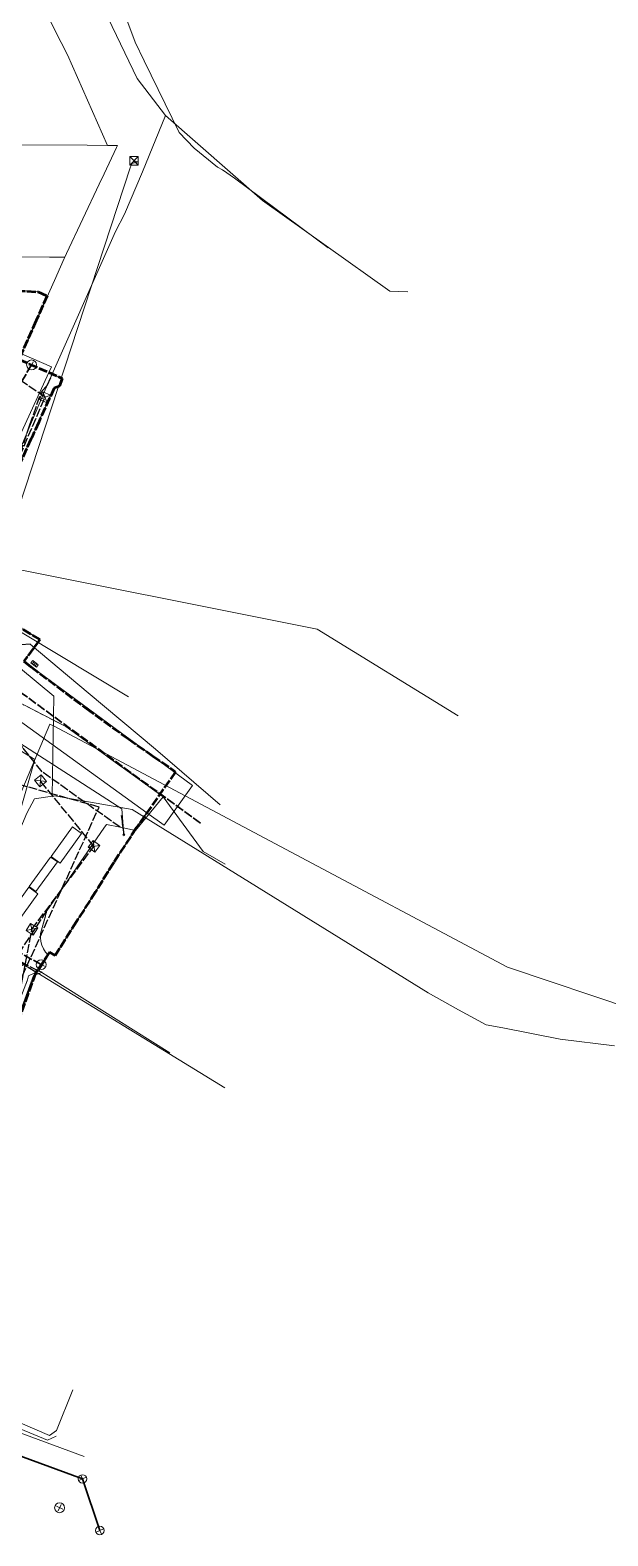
# Model space of a CAD drawing. Header units: metres. Extents: x 105014 to 106600, y 111320 to 118425.
# Drawn here: x 106103.9 to 106186.2, y 115556.1 to 115770.7 of the extents above; entities that cross this region are included whole.
import ezdxf

# ---------------------------------------------------------------- set-up
doc = ezdxf.new("R2010")
doc.units = ezdxf.units.M
doc.linetypes.add('DASHDOT', pattern=[3.556, 2.54, -0.508, 0, -0.508])
doc.linetypes.add('DASHED', pattern=[1.524, 1.27, -0.254])
for name, color, linetype, lineweight in [('00-BASE-LIMITE', 7, 'DASHED', 50), ('00-BASE-UE', 42, 'DASHED', 25), ('10-PAV-BOCACALLE', 9, 'CONTINUOUS', 13), ('20-EP-ZONA-DURA', 253, 'CONTINUOUS', 13), ('20-EP-ZONA-VERDE', 84, 'CONTINUOUS', 13), ('30-RED-ENEL-NODOS', 11, 'CONTINUOUS', 13), ('30-RED-ENEL-PROY', 1, 'DASHED', 25), ('30-RED-ETB-CAMARA', 151, 'CONTINUOUS', 13), ('30-RED-ETB-EXIST', 145, 'CONTINUOUS', 13), ('30-RED-ETB-PROY', 5, 'DASHED', 25), ('30-RED-MOVISTAR-PROY', 4, 'DASHED', 25), ('30-RED-VANTI-EXIST', 52, 'CONTINUOUS', 13), ('30-RED-VANTI-PROY', 2, 'DASHED', 25), ('30-RED-VANTI-RETIRO', 8, 'DASHDOT', 13), ('35-RH-ACUE-MENOR-EXIST', 151, 'CONTINUOUS', 13), ('35-RH-ACUE-MENOR-PROY', 5, 'DASHED', 25), ('35-RH-PLUV-COLECTOR', 96, 'CONTINUOUS', 30), ('35-RH-PLUV-NODOS', 94, 'CONTINUOUS', 13), ('36-RH-SAN-COLECTOR-PROY', 6, 'DASHED', 35), ('36-RH-SAN-POZOS', 216, 'CONTINUOUS', 13), ('60-PREDIAL-LOTE', 42, 'CONTINUOUS', 13)]:
    doc.layers.add(name, color=color, linetype=linetype, lineweight=lineweight)

# ---------------------------------------------------------------- blocks, each defined once
blk = doc.blocks.new('CAM_ETB_GEN')
for p, q in [((-0.6, -0.6), (0.6, 0.6)), ((-0.6, 0.6), (0.6, -0.6))]:
    blk.add_line(p, q)
blk.add_lwpolyline([(-0.6, -0.6), (0.6, -0.6), (0.6, 0.6), (-0.6, 0.6)], close=True)
blk = doc.blocks.new('POSTE')
blk.add_circle((0, 0), 0.15)
blk = doc.blocks.new('CAJA_ENEL')
for p, q in [((-0.6, -0.6), (0.6, 0.6)), ((-0.6, 0.6), (0.6, -0.6))]:
    blk.add_line(p, q)
blk.add_lwpolyline([(-0.6, -0.6), (0.6, -0.6), (0.6, 0.6), (-0.6, 0.6)], close=True)
blk = doc.blocks.new('POZO_SAN')
for p, q in [((-0.5, 0), (0.5, 0)), ((0, -0.5), (0, 0.5))]:
    blk.add_line(p, q)
blk.add_circle((0, 0), 0.7)
blk = doc.blocks.new('SUMIDERO')
for p, q in [((-0.25, -0.2), (-0.25, 0.2)), ((0, -0.2), (0, 0.2)), ((0.25, -0.2), (0.25, 0.2))]:
    blk.add_line(p, q)
blk.add_lwpolyline([(-0.5, -0.2), (0.5, -0.2), (0.5, 0.2), (-0.5, 0.2)], close=True)
blk = doc.blocks.new('POZO_PLUV')
for p, q in [((-0.42, -0.42), (0.42, 0.42)), ((-0.42, 0.42), (0.42, -0.42))]:
    blk.add_line(p, q)
blk.add_circle((0, 0), 0.6)

msp = doc.modelspace()

# ---------------------------------------------------------------- linework, layer by layer
at = {"layer": '00-BASE-LIMITE'}
for points in [[(106101.9389, 115733.5669), (106105.0739, 115733.3851), (106106.3425, 115732.8309), (106104.7951, 115729.2901), (106102.3593, 115723.7593), (106108.4933, 115721.0577), (106108.4999, 115721.0553), (106108.1035, 115719.9453), (106107.3349, 115719.6427), (106105.3741, 115715.3217), (106105.1497, 115714.8269), (106104.1975, 115712.7285), (106104.1103, 115712.5375), (106104.0845, 115712.4813), (106104.0417, 115712.3873), (106099.8305, 115703.1641)], [(106097.7123, 115688.4001), (106105.2961, 115683.8269), (106103.0267, 115680.7253), (106104.0911, 115679.9141), (106111.9571, 115673.9761), (106117.9351, 115669.6621), (106121.3693, 115667.2661), (106124.6327, 115664.9891), (106119.0785, 115657.0283), (106115.8255, 115652.0403), (106113.2413, 115647.8805), (106110.5483, 115643.6485), (106107.8637, 115639.4077), (106107.4837, 115638.7859), (106106.7021, 115639.2635), (106104.6739, 115636.2779), (106100.9161, 115625.7259)]]:
    msp.add_lwpolyline(points, dxfattribs=at)
at = {"layer": '00-BASE-UE'}
for points in [[(106101.9389, 115733.5669), (106105.0739, 115733.3851), (106106.3425, 115732.8309), (106104.7951, 115729.2901), (106102.3593, 115723.7593), (106108.4933, 115721.0577), (106108.4999, 115721.0553), (106108.1035, 115719.9453), (106107.3349, 115719.6427), (106105.3741, 115715.3217), (106105.1497, 115714.8269), (106104.1975, 115712.7285), (106104.1103, 115712.5375), (106104.0845, 115712.4813), (106104.0417, 115712.3873), (106099.8305, 115703.1641)], [(106097.7123, 115688.4001), (106105.2961, 115683.8269), (106103.0267, 115680.7253), (106104.0911, 115679.9141), (106111.9571, 115673.9761), (106117.9351, 115669.6621), (106121.3693, 115667.2661), (106124.6327, 115664.9891), (106119.0785, 115657.0283), (106115.8255, 115652.0403), (106113.2413, 115647.8805), (106110.5483, 115643.6485), (106107.8637, 115639.4077), (106107.4837, 115638.7859), (106106.7021, 115639.2635), (106104.6739, 115636.2779), (106100.9161, 115625.7259)]]:
    msp.add_lwpolyline(points, dxfattribs=at)
at = {"layer": '10-PAV-BOCACALLE'}
for points in [[(106102.7105, 115724.5437), (106106.9623, 115722.6814), (106106.5988, 115721.8921), (106095.6351, 115698.0629)], [(106103.0495, 115680.7566), (106127.0389, 115663.0173), (106123.0125, 115657.3655), (106120.5524, 115659.1408), (106099.9757, 115673.9899)]]:
    msp.add_lwpolyline(points, dxfattribs=at)
at = {"layer": '20-EP-ZONA-DURA'}
for points in [[(106101.9389, 115733.5669), (106105.0739, 115733.3851), (106106.3425, 115732.8309), (106104.7951, 115729.2901), (106102.3593, 115723.7593)], [(106095.6351, 115698.0629), (106106.5988, 115721.8921), (106108.4933, 115721.0577), (106108.4999, 115721.0553), (106108.1035, 115719.9453), (106107.3349, 115719.6427), (106105.3741, 115715.3217), (106105.1497, 115714.8269), (106104.1975, 115712.7285), (106104.1103, 115712.5375), (106104.0845, 115712.4813), (106104.0417, 115712.3873), (106099.8305, 115703.1641)], [(106097.7123, 115688.4001), (106105.2961, 115683.8269), (106105.2961, 115683.8269), (106103.0496, 115680.7566)], [(106099.9757, 115673.9899), (106120.5524, 115659.1408), (106119.0785, 115657.0283), (106115.8255, 115652.0403), (106113.2413, 115647.8805), (106110.5483, 115643.6485), (106107.8637, 115639.4077), (106107.4837, 115638.7859), (106106.7021, 115639.2635), (106104.6739, 115636.2779), (106100.9161, 115625.7259)]]:
    msp.add_lwpolyline(points, dxfattribs=at)
for points in [[(106106.9049, 115652.9117), (106108.1995, 115651.9713), (106111.2621, 115656.1739), (106109.9695, 115657.1159), (106106.9049, 115652.9117)], [(106107.8171, 115652.1255), (106106.8461, 115652.8309), (106103.7891, 115648.6105), (106104.7603, 115647.9187), (106107.8171, 115652.1255)], [(106105.0253, 115647.6025), (106103.7307, 115648.5293), (106100.6441, 115644.2307), (106101.9983, 115643.3743), (106105.0253, 115647.6025)]]:
    msp.add_lwpolyline(points, close=True, dxfattribs=at)
at = {"layer": '20-EP-ZONA-VERDE'}
for points in [[(106111.2621, 115656.1739), (106108.1995, 115651.9713), (106106.9049, 115652.9117), (106109.9695, 115657.1159), (106111.2621, 115656.1739)], [(106107.8171, 115652.1255), (106104.7603, 115647.9187), (106103.7891, 115648.6105), (106106.8461, 115652.8309), (106107.8171, 115652.1255)], [(106105.0253, 115647.6025), (106101.9983, 115643.3743), (106100.6441, 115644.2307), (106103.7307, 115648.5293), (106105.0253, 115647.6025)]]:
    msp.add_lwpolyline(points, close=True, dxfattribs=at)
at = {"layer": '30-RED-ENEL-PROY'}
for points in [[(106106.0511, 115718.3599), (106100.1675, 115722.4325)], [(106095.8875, 115694.5777), (106106.0511, 115718.3599)], [(106113.0205, 115654.3431), (106105.3989, 115663.6805)], [(106104.1841, 115642.5283), (106113.0205, 115654.3431)], [(106102.6797, 115634.6785), (106104.1841, 115642.5283)]]:
    msp.add_lwpolyline(points, dxfattribs=at)
at = {"layer": '30-RED-ETB-EXIST'}
for points in [[(106097.56, 115688.308), (106118.223, 115751.214), (106118.46, 115751.658), (106119.284, 115751.896), (106118.731, 115752.06)], [(106098.101, 115687.608), (106117.933, 115675.654)], [(106101.977, 115668.327), (106102.457, 115669.073), (106116.993, 115659.707), (106117.271, 115655.999)]]:
    msp.add_lwpolyline(points, dxfattribs=at)
at = {"layer": '30-RED-ETB-PROY'}
msp.add_lwpolyline([(106117.271, 115655.999), (106117.258, 115656.363), (106116.956, 115658.729), (106117.271, 115655.999)], dxfattribs=at)
at = {"layer": '30-RED-MOVISTAR-PROY'}
for points in [[(106113.7481, 115659.95), (106092.3635, 115665.9811)], [(106078.2457, 115581.6845), (106113.7481, 115659.95)]]:
    msp.add_lwpolyline(points, dxfattribs=at)
at = {"layer": '30-RED-VANTI-EXIST'}
for points in [[(106146.3633, 115739.6603), (106133.0335, 115749.5929), (106131.3061, 115750.7997), (106130.6233, 115751.1623), (106127.3009, 115753.8517), (106125.1511, 115756.1055), (106120.1623, 115766.3229), (106118.8763, 115768.9849), (106115.4109, 115778.2747), (106112.4641, 115785.5857), (106111.2243, 115788.5669), (106110.2221, 115790.3135), (106108.9395, 115792.5743)], [(106130.9919, 115660.2875), (106121.7719, 115668.1805), (106112.1777, 115676.2205), (106103.9363, 115683.1919)], [(106122.8854, 115661.384), (106109.0119, 115671.4201), (106099.5721, 115676.2881), (106095.0715, 115677.3011)], [(106116.7489, 115657.0654), (106118.9479, 115656.6083), (106122.8854, 115661.384)], [(106122.8854, 115661.384), (106128.5635, 115653.6021), (106131.6777, 115651.8229)], [(106106.3301, 115645.1449), (106114.4143, 115656.9212)], [(106114.4143, 115656.9212), (106114.7925, 115657.4721)], [(106114.7925, 115657.4721), (106116.7489, 115657.0654)], [(106105.155, 115636.6089), (106106.5047, 115638.8165), (106106.1318, 115639.2484), (106105.8284, 115639.7316), (106105.6015, 115640.2551), (106105.4562, 115640.8069), (106105.3958, 115641.3743), (106105.4219, 115641.9443), (106106.3301, 115645.1449)], [(106105.5859, 115636.3905), (106104.4291, 115635.9209), (106100.7373, 115625.9515), (106096.2693, 115614.7351), (106095.4597, 115612.7907), (106092.0811, 115607.1239), (106088.3197, 115600.9019), (106087.8128, 115601.2007)], [(106088.5836, 115603.053), (106090.5447, 115606.0793), (106095.1201, 115613.0773), (106099.3423, 115624.4329), (106103.5545, 115635.3219), (106103.7205, 115635.8711), (106105.1357, 115636.5773), (106105.155, 115636.6089)], [(106105.5791, 115636.3949), (106105.5859, 115636.3905)], [(106105.5893, 115636.3919), (106105.5859, 115636.3905)], [(106105.5859, 115636.3905), (106106.5035, 115635.8039), (106123.8101, 115624.9083)], [(106107.6435, 115570.2683), (106106.3899, 115569.7043), (106099.1531, 115572.6791), (106094.6871, 115574.4603), (106094.7981, 115574.9157), (106091.1357, 115576.4397), (106090.9673, 115576.0021), (106088.2497, 115577.1405)], [(106088.6345, 115578.0127), (106091.3041, 115577.2041), (106091.4115, 115577.4983), (106095.3145, 115576.0639), (106095.0947, 115575.3577), (106106.7111, 115570.3599), (106107.7081, 115571.0647), (106110.0129, 115576.9021)]]:
    msp.add_lwpolyline(points, dxfattribs=at)
at = {"layer": '30-RED-VANTI-PROY'}
for points in [[(106103.9363, 115683.1919), (106100.5899, 115682.9321), (106096.3407, 115686.1999), (106096.1657, 115686.4368)], [(106116.7489, 115657.0654), (106105.6453, 115664.9521), (106102.8927, 115668.4183), (106101.1877, 115669.8145), (106098.6097, 115671.7981), (106096.4717, 115672.4971), (106094.4917, 115672.1993)], [(106085.2509, 115597.9099), (106087.7643, 115603.5491), (106092.6309, 115614.3857), (106093.8737, 115617.5215), (106097.9149, 115628.1395), (106101.4657, 115637.7643), (106106.3301, 115645.1449)], [(106088.5836, 115603.053), (106091.0975, 115609.1125), (106093.9753, 115616.0055), (106095.0581, 115618.6137), (106097.5091, 115624.9177), (106101.7709, 115635.9651), (106102.5381, 115637.9299), (106105.155, 115636.6089)], [(106105.155, 115636.6089), (106105.5791, 115636.3949)]]:
    msp.add_lwpolyline(points, dxfattribs=at)
at = {"layer": '30-RED-VANTI-RETIRO'}
for points in [[(106122.8854, 115661.384), (106109.0119, 115671.4201), (106099.5721, 115676.2881), (106095.0715, 115677.3011)], [(106105.155, 115636.6089), (106106.5047, 115638.8165), (106106.1318, 115639.2484), (106105.8284, 115639.7316), (106105.6015, 115640.2551), (106105.4562, 115640.8069), (106105.3958, 115641.3743), (106105.4219, 115641.9443), (106106.3301, 115645.1449)], [(106105.5859, 115636.3905), (106104.4291, 115635.9209), (106100.7373, 115625.9515), (106096.2693, 115614.7351), (106095.4597, 115612.7907), (106092.0811, 115607.1239), (106088.3197, 115600.9019), (106087.8128, 115601.2007)], [(106088.5836, 115603.053), (106090.5447, 115606.0793), (106095.1201, 115613.0773), (106099.3423, 115624.4329), (106103.5545, 115635.3219), (106103.7205, 115635.8711), (106105.1357, 115636.5773), (106105.155, 115636.6089)], [(106105.5893, 115636.3919), (106105.5859, 115636.3905)]]:
    msp.add_lwpolyline(points, dxfattribs=at)
at = {"layer": '35-RH-ACUE-MENOR-EXIST'}
for points in [[(106105, 115793.41), (106119.16, 115763.8), (106123.18, 115758.52)], [(106123.18, 115758.52), (106119.95, 115750.47), (106117.36, 115744.44)], [(106123.18, 115758.52), (106137.03, 115746.41), (106155.13, 115733.46), (106157.68, 115733.38)], [(106117.36, 115744.44), (106116.09, 115741.97)], [(106116.09, 115741.97), (106106.08, 115719.4), (106095.81, 115695.23)], [(106164.88, 115672.95), (106144.81, 115685.32), (106096.08, 115695.05), (106095.81, 115695.23)], [(106074.3543, 115684.397), (106090.2623, 115681.7675), (106090.6805, 115681.6984), (106102.5814, 115679.6861), (106107.31, 115675.78), (106107.0832, 115661.4901)], [(106067.18, 115580.92), (106067.32, 115580.87), (106068.359, 115583.1541), (106082.34, 115613.89), (106101.85, 115660.16), (106106.75, 115671.78)], [(106211.97, 115629.14), (106211.7696, 115629.1574), (106189.99, 115631.05), (106171.89, 115637.15), (106107.2424, 115671.5183), (106106.75, 115671.78)], [(106092.21, 115559.86), (106093.8252, 115568.2947), (106085.1184, 115576.252), (106068.8364, 115580.3365), (106078.922, 115603.329), (106087.9766, 115623.0304), (106094.081, 115636.7706), (106103.4741, 115659.0934), (106104.5743, 115661.1227), (106107.4166, 115661.5389), (106118.4608, 115659.6097), (106160.594, 115633.49), (106164.9316, 115631.0255), (106168.8439, 115628.9009), (106171.2253, 115628.476), (106179.3901, 115626.8613), (106187.1296, 115625.9265)], [(106131.67, 115619.95), (106101.45, 115638.45)], [(106111.63, 115567.39), (106075.37, 115580.77)]]:
    msp.add_lwpolyline(points, dxfattribs=at)
at = {"layer": '35-RH-ACUE-MENOR-PROY'}
for points in [[(106094.7482, 115691.5521), (106096.0491, 115691.3271), (106096.2982, 115693.3163), (106096.4408, 115694.9731), (106096.5558, 115696.3084), (106098.7714, 115701.5258), (106102.532, 115710.3781), (106103.8925, 115714.4389), (106105.5827, 115719.2526), (106106.3564, 115720.0352), (106107.0916, 115721.675)], [(106104.7661, 115636.4288), (106103.0427, 115637.4467), (106099.9995, 115636.2592), (106083.4645, 115599.5462), (106075.3448, 115582.0638)]]:
    msp.add_lwpolyline(points, dxfattribs=at)
at = {"layer": '35-RH-PLUV-COLECTOR'}
for points in [[(106080.9687, 115575.3656), (106111.39, 115564.19)], [(106111.39, 115564.19), (106113.848, 115556.835)]]:
    msp.add_lwpolyline(points, dxfattribs=at)
at = {"layer": '36-RH-SAN-COLECTOR-PROY'}
for points in [[(106104.1322, 115722.9784), (106094.4805, 115706.7176)], [(106128.18, 115657.67), (106091.7744, 115684.1571)], [(106105.5021, 115637.4971), (106097.4531, 115641.9641)]]:
    msp.add_lwpolyline(points, dxfattribs=at)
at = {"layer": '60-PREDIAL-LOTE'}
for points in [[(106106.9379, 115771.741), (106108.3723, 115768.9267), (106109.2575, 115767.1899), (106114.9403, 115754.2639), (106112.0612, 115754.2779), (106099.3932, 115754.3393), (106099.0505, 115754.341), (106099.1879, 115760.0802), (106099.2165, 115761.2746), (106099.8022, 115785.742), (106100.5887, 115784.1988), (106106.526, 115772.5493), (106106.9379, 115771.741)], [(106108.8739, 115738.3379), (106108.779, 115738.3383), (106107.5787, 115738.3426), (106106.6663, 115738.3458), (106102.019, 115738.3624), (106100, 115738.3696), (106099.0166, 115738.3731), (106098.734, 115738.3741), (106098.7549, 115740.0109), (106098.7655, 115740.8486), (106098.8357, 115746.3587), (106099.0505, 115754.341), (106099.3932, 115754.3393), (106112.0612, 115754.2779), (106114.9403, 115754.2639), (106116.3803, 115754.2569), (106116.2319, 115753.9423), (106114.4678, 115750.201), (106113.7696, 115748.7203), (106109.1071, 115738.8324), (106108.8739, 115738.3379)], [(106067.3849, 115584.6414), (106065.0116, 115584.0005), (106060.522, 115584.6506), (106053.4387, 115585.6764), (106057.1885, 115594.8635), (106085.9728, 115665.3856), (106088.2671, 115676.7339), (106104.6165, 115666.729), (106102.3516, 115658.873), (106070.1911, 115590.5988), (106067.3849, 115584.6414)]]:
    msp.add_lwpolyline(points, close=True, dxfattribs=at)
msp.add_lwpolyline([(106102.019, 115738.3624), (106106.6663, 115738.3458), (106107.5787, 115738.3426), (106108.779, 115738.3383), (106108.8739, 115738.3379), (106108.7846, 115738.1369), (106108.7846, 115738.1369), (106107.7387, 115735.7828), (106107.5786, 115735.4225), (106104.8496, 115729.2803), (106103.5385, 115726.3293)], dxfattribs=at)

# ---------------------------------------------------------------- block references
at = {"layer": '30-RED-ENEL-NODOS'}
for p, rotation in [((106106.0511, 115718.3598), 65.4), ((106105.3989, 115663.6805), 38.3), ((106113.0205, 115654.343), 52.9), ((106104.184, 115642.5283), 57.6), ((106104.184, 115642.5283), 57.6)]:
    msp.add_blockref('CAJA_ENEL', p, dxfattribs=dict(at, rotation=rotation))
at = {"layer": '30-RED-ETB-CAMARA'}
for name, p in [('CAM_ETB_GEN', (106118.731, 115752.06)), ('POSTE', (106117.271, 115655.999))]:
    msp.add_blockref(name, p, dxfattribs=at)
at = {"layer": '35-RH-PLUV-NODOS'}
for name, p, rotation in [('SUMIDERO', (106104.5707, 115680.3716), 142.5), ('SUMIDERO', (106104.5707, 115680.3716), 142.5), ('SUMIDERO', (106104.5707, 115680.3716), 142.5), ('POZO_PLUV', (106111.39, 115564.19), 250), ('POZO_PLUV', (106113.848, 115556.835), 250)]:
    msp.add_blockref(name, p, dxfattribs=dict(at, rotation=rotation))
at = {"layer": '36-RH-SAN-POZOS', "rotation": 245}
for p in [(106104.1322, 115722.9784), (106105.5021, 115637.4971), (106108.12, 115560.07)]:
    msp.add_blockref('POZO_SAN', p, dxfattribs=at)

doc.saveas('drawing.dxf')
